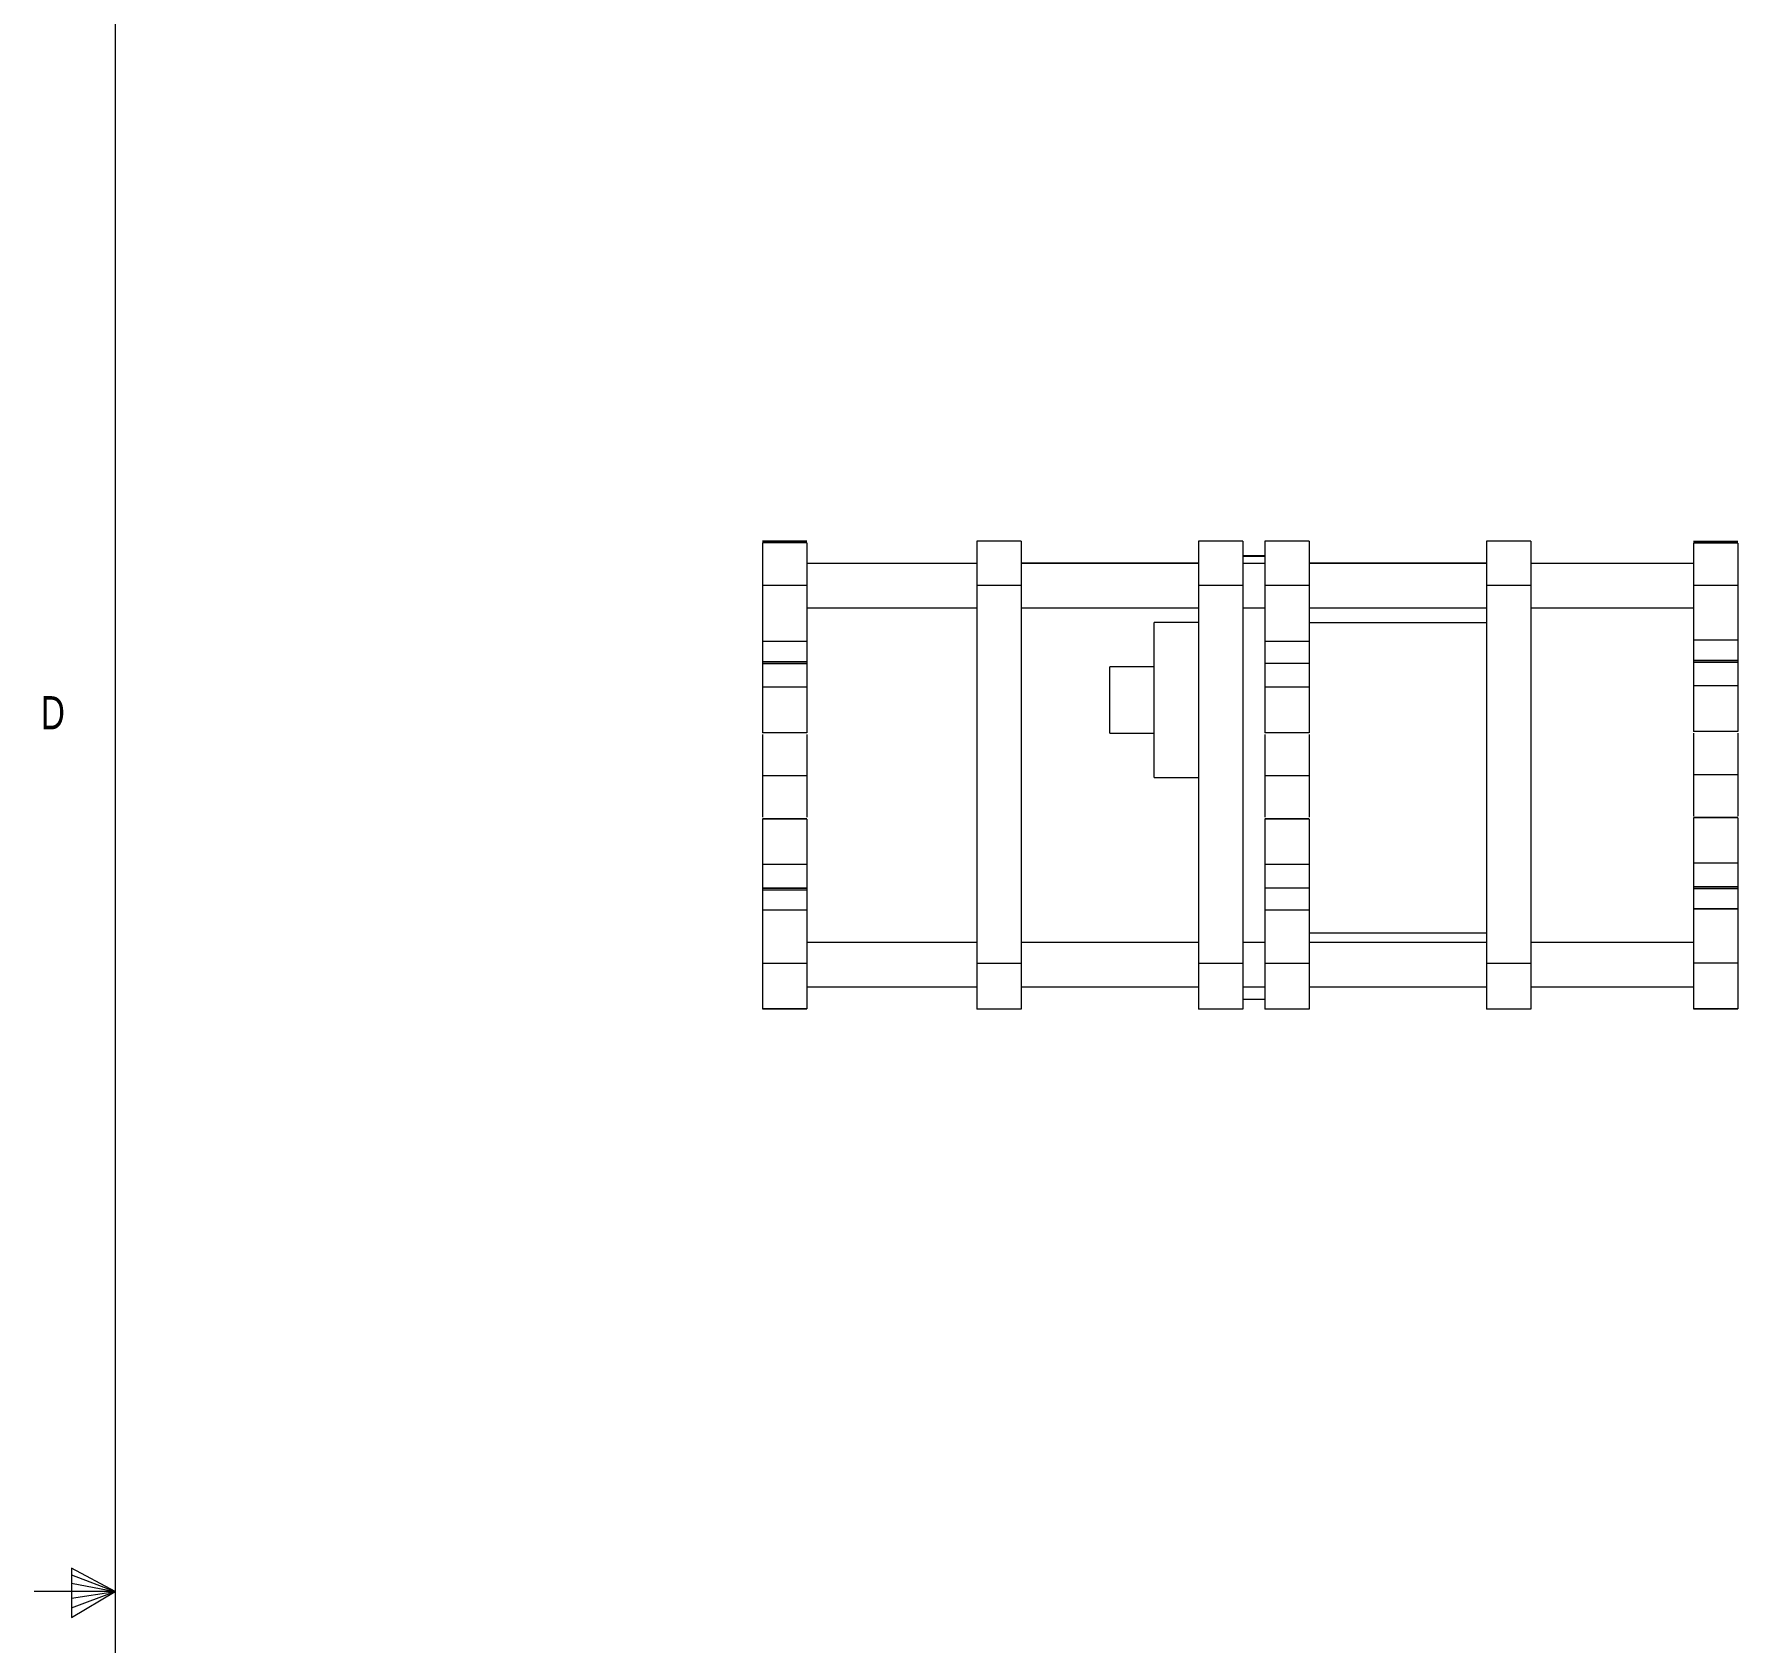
# Model space of a CAD drawing. Header units: inches. Extents: x 0 to 44.3, y 0 to 33.7.
# Drawn here: x 0.294 to 5.098, y 16.765 to 21.303 of the extents above; entities that cross this region are included whole.
import ezdxf

# ---------------------------------------------------------------- set-up
doc = ezdxf.new("R2010")
doc.units = ezdxf.units.IN
doc.header["$MEASUREMENT"] = 0
doc.styles.add('SLDTEXTSTYLE0', font='TXT', dxfattribs={"width": 0.75})

msp = doc.modelspace()

# ---------------------------------------------------------------- linework, layer by layer
at = {"color": 7, "linetype": 'Continuous', "lineweight": 0}
for p, q in [((0.5229, 33.4106), (0.5229, 0.4106)), ((0.3989, 16.9761), (0.3989, 16.8373)), ((0.5229, 16.9106), (0.3989, 16.9761)), ((0.3989, 16.9577), (0.5229, 16.9106)), ((0.3989, 16.9337), (0.5229, 16.9106)), ((0.5229, 16.9106), (0.2938, 16.9106)), ((0.3989, 16.8373), (0.5229, 16.9106)), ((0.3989, 16.8646), (0.5229, 16.9106)), ((0.3989, 16.8914), (0.5229, 16.9106))]:
    msp.add_line(p, q, dxfattribs=at)
at = {"color": 7, "linetype": 'Continuous', "lineweight": 15}
for p, q in [((2.4731, 19.8722), (2.3481, 19.8722)), ((2.4731, 19.8722), (2.3481, 19.8722)), ((2.4731, 19.8721), (2.3481, 19.8721)), ((2.4731, 19.8721), (2.3481, 19.8721)), ((2.4731, 19.8718), (2.3481, 19.8718)), ((2.4731, 19.8712), (2.3481, 19.8712)), ((2.4731, 19.87), (2.3481, 19.87)), ((2.4731, 19.8675), (2.3481, 19.8675)), ((3.0767, 19.8728), (2.9517, 19.8728)), ((3.0767, 19.8722), (2.9517, 19.8722)), ((3.7017, 19.8728), (3.5767, 19.8728)), ((3.7017, 19.8722), (3.5767, 19.8722)), ((3.8892, 19.8728), (3.7642, 19.8728)), ((3.8892, 19.8722), (3.7642, 19.8722)), ((4.5142, 19.8728), (4.3892, 19.8728)), ((4.5142, 19.8722), (4.3892, 19.8722)), ((5.0981, 19.8721), (4.9731, 19.8721)), ((5.0981, 19.872), (4.9731, 19.872)), ((5.0981, 19.8717), (4.9731, 19.8717)), ((5.0981, 19.8712), (4.9731, 19.8712)), ((5.0981, 19.8699), (4.9731, 19.8699)), ((5.0981, 19.8674), (4.9731, 19.8674)), ((2.9517, 19.8097), (2.4731, 19.8097)), ((3.5767, 19.8103), (3.0767, 19.8103)), ((3.5767, 19.8097), (3.0767, 19.8097)), ((3.7642, 19.831), (3.7017, 19.831)), ((3.7017, 19.8306), (3.7642, 19.8306)), ((3.7642, 19.8097), (3.7017, 19.8097)), ((4.3892, 19.8103), (3.8892, 19.8103)), ((4.3892, 19.8097), (3.8892, 19.8097)), ((4.9731, 19.8097), (4.5142, 19.8097)), ((2.4731, 19.7471), (2.3481, 19.7471)), ((2.3481, 19.7471), (2.3481, 19.5899)), ((2.4731, 19.7471), (2.4731, 19.5899)), ((3.0767, 19.7471), (2.9517, 19.7471)), ((2.9517, 19.7471), (2.9517, 18.6817)), ((3.0767, 19.7471), (3.0767, 18.6817)), ((3.7017, 19.7471), (3.5767, 19.7471)), ((3.5767, 19.7471), (3.5767, 18.6817)), ((3.7017, 19.7471), (3.7017, 18.6817)), ((3.8892, 19.7471), (3.7642, 19.7471)), ((3.7642, 19.7471), (3.7642, 19.5898)), ((3.8892, 19.7471), (3.8892, 19.5898)), ((4.5142, 19.7471), (4.3892, 19.7471)), ((4.3892, 19.7471), (4.3892, 18.6817)), ((4.5142, 19.7471), (4.5142, 18.6817)), ((5.0981, 19.7472), (4.9731, 19.7472)), ((4.9731, 19.7472), (4.9731, 19.5929)), ((5.0981, 19.7472), (5.0981, 19.5929)), ((2.4731, 19.6847), (2.9517, 19.6847)), ((3.0767, 19.6847), (3.5767, 19.6847)), ((3.7017, 19.6847), (3.7642, 19.6847)), ((3.8892, 19.6847), (4.3892, 19.6847)), ((4.5142, 19.6847), (4.9731, 19.6847)), ((3.5767, 19.6433), (3.4517, 19.6433)), ((3.4517, 19.4243), (3.4517, 19.6433)), ((3.8892, 19.6435), (4.3892, 19.6435)), ((3.8892, 19.6431), (4.3892, 19.6431)), ((2.4731, 19.5899), (2.3481, 19.5899)), ((2.4731, 19.5894), (2.3481, 19.5894)), ((3.8892, 19.5898), (3.7642, 19.5898)), ((3.8892, 19.5893), (3.7642, 19.5893)), ((5.0981, 19.5929), (4.9731, 19.5929)), ((2.4731, 19.5324), (2.3481, 19.5324)), ((2.4731, 19.5273), (2.3481, 19.5273)), ((2.4731, 19.527), (2.3481, 19.527)), ((3.4517, 19.5183), (3.3267, 19.5183)), ((3.3267, 19.4244), (3.3267, 19.5183)), ((3.8892, 19.5272), (3.7642, 19.5272)), ((5.0981, 19.5361), (4.9731, 19.5361)), ((5.0981, 19.531), (4.9731, 19.531)), ((5.0981, 19.5307), (4.9731, 19.5307)), ((2.4731, 19.4605), (2.3481, 19.4605)), ((3.8892, 19.4604), (3.7642, 19.4604)), ((5.0981, 19.4642), (4.9731, 19.4642)), ((3.3267, 19.3308), (3.3267, 19.4244)), ((3.4517, 19.2058), (3.4517, 19.4243)), ((2.4731, 19.3324), (2.3481, 19.3324)), ((2.4731, 19.332), (2.3481, 19.332)), ((3.3267, 19.3308), (3.4517, 19.3308)), ((3.8892, 19.3323), (3.7642, 19.3323)), ((3.8892, 19.3319), (3.7642, 19.3319)), ((5.0981, 19.3359), (4.9731, 19.3359)), ((5.0981, 19.3355), (4.9731, 19.3355)), ((2.4731, 19.2107), (2.3481, 19.2107)), ((3.4517, 19.2058), (3.5767, 19.2058)), ((3.8892, 19.2106), (3.7642, 19.2106)), ((5.0981, 19.214), (4.9731, 19.214)), ((2.4731, 19.0894), (2.3481, 19.0894)), ((2.4731, 19.0889), (2.3481, 19.0889)), ((3.8892, 19.0893), (3.7642, 19.0893)), ((3.8892, 19.0889), (3.7642, 19.0889)), ((5.0981, 19.0929), (4.9731, 19.0929)), ((5.0981, 19.0924), (4.9731, 19.0924)), ((2.4731, 18.9605), (2.3481, 18.9605)), ((3.8892, 18.9604), (3.7642, 18.9604)), ((5.0981, 18.9642), (4.9731, 18.9642)), ((2.4731, 18.8938), (2.3481, 18.8938)), ((2.4731, 18.8934), (2.3481, 18.8934)), ((2.4731, 18.8883), (2.3481, 18.8883)), ((3.8892, 18.8938), (3.7642, 18.8938)), ((5.0981, 18.8975), (4.9731, 18.8975)), ((5.0981, 18.8971), (4.9731, 18.8971)), ((5.0981, 18.892), (4.9731, 18.892)), ((5.0981, 18.8355), (4.9731, 18.8355)), ((5.0981, 18.8351), (4.9731, 18.8351)), ((4.9731, 18.8351), (4.9731, 18.682)), ((5.0981, 18.8351), (5.0981, 18.682)), ((2.4731, 18.832), (2.3481, 18.832)), ((2.3481, 18.832), (2.3481, 18.6818)), ((2.4731, 18.832), (2.4731, 18.6818)), ((3.8892, 18.8319), (3.7642, 18.8319)), ((3.7642, 18.8319), (3.7642, 18.6818)), ((3.8892, 18.8319), (3.8892, 18.6818)), ((2.9517, 18.7403), (2.4731, 18.7403)), ((3.5767, 18.7408), (3.0767, 18.7408)), ((3.5767, 18.7403), (3.0767, 18.7403)), ((3.7642, 18.7403), (3.7017, 18.7403)), ((3.8892, 18.7681), (4.3892, 18.7681)), ((4.3892, 18.7408), (3.8892, 18.7408)), ((4.3892, 18.7403), (3.8892, 18.7403)), ((4.9731, 18.7403), (4.5142, 18.7403)), ((2.4731, 18.6818), (2.3481, 18.6818)), ((3.0767, 18.6817), (2.9517, 18.6817)), ((3.7017, 18.6817), (3.5767, 18.6817)), ((3.8892, 18.6818), (3.7642, 18.6818)), ((4.5142, 18.6817), (4.3892, 18.6817)), ((5.0981, 18.682), (4.9731, 18.682)), ((2.4731, 18.6153), (2.9517, 18.6153)), ((3.0767, 18.6153), (3.5767, 18.6153)), ((3.7017, 18.6153), (3.7642, 18.6153)), ((3.8892, 18.6153), (4.3892, 18.6153)), ((4.5142, 18.6153), (4.9731, 18.6153)), ((2.4731, 18.5541), (2.3481, 18.5541)), ((2.4731, 18.5532), (2.3481, 18.5532)), ((2.4731, 18.5529), (2.3481, 18.5529)), ((2.4731, 18.5528), (2.3481, 18.5528)), ((3.0767, 18.5527), (2.9517, 18.5527)), ((3.7017, 18.5527), (3.5767, 18.5527)), ((3.7017, 18.5806), (3.7642, 18.5806)), ((3.8892, 18.5527), (3.7642, 18.5527)), ((4.5142, 18.5527), (4.3892, 18.5527)), ((5.0981, 18.5541), (4.9731, 18.5541)), ((5.0981, 18.5531), (4.9731, 18.5531)), ((5.0981, 18.5528), (4.9731, 18.5528)), ((5.0981, 18.5528), (4.9731, 18.5528)), ((5.0981, 18.5527), (4.9731, 18.5527)), ((5.0981, 18.5527), (4.9731, 18.5527))]:
    msp.add_line(p, q, dxfattribs=at)
for points, knots in [([(2.3481, 19.8675), (2.3481, 19.8619), (2.3481, 19.8508), (2.3481, 19.8191), (2.3481, 19.7836), (2.3481, 19.7594), (2.3481, 19.7471)], [0, 0, 0, 0, 0.279528, 0.55585, 0.7747, 1, 1, 1, 1]), ([(2.4731, 19.8675), (2.4731, 19.8619), (2.4731, 19.8508), (2.4731, 19.8191), (2.4731, 19.7836), (2.4731, 19.7594), (2.4731, 19.7471)], [0, 0, 0, 0, 0.279528, 0.55585, 0.7747, 1, 1, 1, 1]), ([(2.9517, 19.8722), (2.9517, 19.8697), (2.9517, 19.8649), (2.9517, 19.8316), (2.9517, 19.7909), (2.9517, 19.7618), (2.9517, 19.7471)], [0, 0, 0, 0, 0.2836731, 0.5592597, 0.7763646, 1, 1, 1, 1]), ([(3.0767, 19.8722), (3.0767, 19.8697), (3.0767, 19.8649), (3.0767, 19.8316), (3.0767, 19.7909), (3.0767, 19.7618), (3.0767, 19.7471)], [0, 0, 0, 0, 0.2836731, 0.5592597, 0.7763646, 1, 1, 1, 1]), ([(3.5767, 19.8722), (3.5767, 19.8697), (3.5767, 19.8649), (3.5767, 19.8316), (3.5767, 19.7909), (3.5767, 19.7618), (3.5767, 19.7471)], [0, 0, 0, 0, 0.2836731, 0.5592597, 0.7763646, 1, 1, 1, 1]), ([(3.7017, 19.8722), (3.7017, 19.8697), (3.7017, 19.8649), (3.7017, 19.8316), (3.7017, 19.7909), (3.7017, 19.7618), (3.7017, 19.7471)], [0, 0, 0, 0, 0.2836731, 0.5592597, 0.7763646, 1, 1, 1, 1]), ([(3.7642, 19.8722), (3.7642, 19.8697), (3.7642, 19.8649), (3.7642, 19.8316), (3.7642, 19.7909), (3.7642, 19.7618), (3.7642, 19.7471)], [0, 0, 0, 0, 0.28366, 0.559283, 0.776396, 1, 1, 1, 1]), ([(3.8892, 19.8722), (3.8892, 19.8697), (3.8892, 19.8649), (3.8892, 19.8316), (3.8892, 19.7909), (3.8892, 19.7618), (3.8892, 19.7471)], [0, 0, 0, 0, 0.28366, 0.559283, 0.776396, 1, 1, 1, 1]), ([(4.3892, 19.8722), (4.3892, 19.8697), (4.3892, 19.8649), (4.3892, 19.8316), (4.3892, 19.7909), (4.3892, 19.7618), (4.3892, 19.7471)], [0, 0, 0, 0, 0.2836731, 0.5592597, 0.7763646, 1, 1, 1, 1]), ([(4.5142, 19.8722), (4.5142, 19.8697), (4.5142, 19.8649), (4.5142, 19.8316), (4.5142, 19.7909), (4.5142, 19.7618), (4.5142, 19.7471)], [0, 0, 0, 0, 0.2836731, 0.5592597, 0.7763646, 1, 1, 1, 1]), ([(4.9731, 19.8674), (4.9731, 19.8619), (4.9731, 19.8508), (4.9731, 19.8192), (4.9731, 19.7837), (4.9731, 19.7595), (4.9731, 19.7472)], [0, 0, 0, 0, 0.279528, 0.55585, 0.7747, 1, 1, 1, 1]), ([(5.0981, 19.8674), (5.0981, 19.8619), (5.0981, 19.8508), (5.0981, 19.8192), (5.0981, 19.7837), (5.0981, 19.7595), (5.0981, 19.7472)], [0, 0, 0, 0, 0.279528, 0.55585, 0.7747, 1, 1, 1, 1]), ([(2.3481, 19.5894), (2.3481, 19.5883), (2.3481, 19.5863), (2.3481, 19.5689), (2.3481, 19.5462), (2.3481, 19.5324)], [0, 0, 0, 0, 0.289286, 0.568775, 1, 1, 1, 1]), ([(2.4731, 19.5894), (2.4731, 19.5883), (2.4731, 19.5863), (2.4731, 19.5689), (2.4731, 19.5462), (2.4731, 19.5324)], [0, 0, 0, 0, 0.289286, 0.568775, 1, 1, 1, 1]), ([(3.7642, 19.5893), (3.7642, 19.5882), (3.7642, 19.586), (3.7642, 19.5669), (3.7642, 19.5422), (3.7642, 19.5272)], [0, 0, 0, 0, 0.2892866, 0.5685515, 1, 1, 1, 1]), ([(3.8892, 19.5893), (3.8892, 19.5882), (3.8892, 19.586), (3.8892, 19.5669), (3.8892, 19.5422), (3.8892, 19.5272)], [0, 0, 0, 0, 0.2892866, 0.5685515, 1, 1, 1, 1]), ([(4.9731, 19.5929), (4.9731, 19.5919), (4.9731, 19.5899), (4.9731, 19.5725), (4.9731, 19.5499), (4.9731, 19.5361)], [0, 0, 0, 0, 0.289286, 0.568775, 1, 1, 1, 1]), ([(5.0981, 19.5929), (5.0981, 19.5919), (5.0981, 19.5899), (5.0981, 19.5725), (5.0981, 19.5499), (5.0981, 19.5361)], [0, 0, 0, 0, 0.289286, 0.568775, 1, 1, 1, 1]), ([(2.3481, 19.5324), (2.3481, 19.5315), (2.3481, 19.5298), (2.3481, 19.5281), (2.3481, 19.5273)], [0, 0, 0, 0, 0.552649, 1, 1, 1, 1]), ([(2.3481, 19.5273), (2.3481, 19.5273), (2.3481, 19.5272), (2.3481, 19.5272), (2.3481, 19.5272), (2.3481, 19.5271), (2.3481, 19.5271), (2.3481, 19.527), (2.3481, 19.527)], [0, 0, 0, 0, 0.207301, 0.382855, 0.554847, 0.69038, 0.832281, 1, 1, 1, 1]), ([(2.3481, 19.527), (2.3481, 19.5154), (2.3481, 19.4944), (2.3481, 19.471), (2.3481, 19.4605)], [0, 0, 0, 0, 0.551178, 1, 1, 1, 1]), ([(2.4731, 19.5324), (2.4731, 19.5315), (2.4731, 19.5298), (2.4731, 19.5281), (2.4731, 19.5273)], [0, 0, 0, 0, 0.552649, 1, 1, 1, 1]), ([(2.4731, 19.5273), (2.4731, 19.5273), (2.4731, 19.5272), (2.4731, 19.5272), (2.4731, 19.5272), (2.4731, 19.5271), (2.4731, 19.5271), (2.4731, 19.527), (2.4731, 19.527)], [0, 0, 0, 0, 0.207301, 0.382855, 0.554847, 0.69038, 0.832281, 1, 1, 1, 1]), ([(2.4731, 19.527), (2.4731, 19.5154), (2.4731, 19.4944), (2.4731, 19.471), (2.4731, 19.4605)], [0, 0, 0, 0, 0.551178, 1, 1, 1, 1]), ([(3.7642, 19.5272), (3.7642, 19.5156), (3.7642, 19.4945), (3.7642, 19.471), (3.7642, 19.4604)], [0, 0, 0, 0, 0.5507601, 1, 1, 1, 1]), ([(3.8892, 19.5272), (3.8892, 19.5156), (3.8892, 19.4945), (3.8892, 19.471), (3.8892, 19.4604)], [0, 0, 0, 0, 0.5507601, 1, 1, 1, 1]), ([(4.9731, 19.5361), (4.9731, 19.5352), (4.9731, 19.5335), (4.9731, 19.5318), (4.9731, 19.531)], [0, 0, 0, 0, 0.552649, 1, 1, 1, 1]), ([(4.9731, 19.531), (4.9731, 19.531), (4.9731, 19.5309), (4.9731, 19.5309), (4.9731, 19.5309), (4.9731, 19.5308), (4.9731, 19.5308), (4.9731, 19.5307), (4.9731, 19.5307)], [0, 0, 0, 0, 0.207301, 0.382855, 0.554847, 0.69038, 0.832281, 1, 1, 1, 1]), ([(4.9731, 19.5307), (4.9731, 19.5191), (4.9731, 19.4981), (4.9731, 19.4747), (4.9731, 19.4642)], [0, 0, 0, 0, 0.551178, 1, 1, 1, 1]), ([(5.0981, 19.5361), (5.0981, 19.5352), (5.0981, 19.5335), (5.0981, 19.5318), (5.0981, 19.531)], [0, 0, 0, 0, 0.552649, 1, 1, 1, 1]), ([(5.0981, 19.531), (5.0981, 19.531), (5.0981, 19.5309), (5.0981, 19.5309), (5.0981, 19.5309), (5.0981, 19.5308), (5.0981, 19.5308), (5.0981, 19.5307), (5.0981, 19.5307)], [0, 0, 0, 0, 0.207301, 0.382855, 0.554847, 0.69038, 0.832281, 1, 1, 1, 1]), ([(5.0981, 19.5307), (5.0981, 19.5191), (5.0981, 19.4981), (5.0981, 19.4747), (5.0981, 19.4642)], [0, 0, 0, 0, 0.551178, 1, 1, 1, 1]), ([(2.3481, 19.4605), (2.3481, 19.4422), (2.3481, 19.4062), (2.3481, 19.3654), (2.3481, 19.3396), (2.3481, 19.3348), (2.3481, 19.3324)], [0, 0, 0, 0, 0.284618, 0.559516, 0.776534, 1, 1, 1, 1]), ([(2.4731, 19.4605), (2.4731, 19.4422), (2.4731, 19.4062), (2.4731, 19.3654), (2.4731, 19.3396), (2.4731, 19.3348), (2.4731, 19.3324)], [0, 0, 0, 0, 0.284618, 0.559516, 0.776534, 1, 1, 1, 1]), ([(3.7642, 19.4604), (3.7642, 19.4421), (3.7642, 19.4061), (3.7642, 19.3654), (3.7642, 19.3395), (3.7642, 19.3348), (3.7642, 19.3323)], [0, 0, 0, 0, 0.284615, 0.559513, 0.776534, 1, 1, 1, 1]), ([(3.8892, 19.4604), (3.8892, 19.4421), (3.8892, 19.4061), (3.8892, 19.3654), (3.8892, 19.3395), (3.8892, 19.3348), (3.8892, 19.3323)], [0, 0, 0, 0, 0.284615, 0.559513, 0.776534, 1, 1, 1, 1]), ([(4.9731, 19.4642), (4.9731, 19.4459), (4.9731, 19.4099), (4.9731, 19.3691), (4.9731, 19.3432), (4.9731, 19.3384), (4.9731, 19.3359)], [0, 0, 0, 0, 0.284618, 0.559516, 0.776534, 1, 1, 1, 1]), ([(5.0981, 19.4642), (5.0981, 19.4459), (5.0981, 19.4099), (5.0981, 19.3691), (5.0981, 19.3432), (5.0981, 19.3384), (5.0981, 19.3359)], [0, 0, 0, 0, 0.284618, 0.559516, 0.776534, 1, 1, 1, 1]), ([(2.3481, 19.3275), (2.3481, 19.3251), (2.3481, 19.3191), (2.3481, 19.2897), (2.3481, 19.2514), (2.3481, 19.2245), (2.3481, 19.2107)], [0, 0, 0, 0, 0.206355, 0.509646, 0.750366, 1, 1, 1, 1]), ([(2.4731, 19.3275), (2.4731, 19.3251), (2.4731, 19.3191), (2.4731, 19.2897), (2.4731, 19.2514), (2.4731, 19.2245), (2.4731, 19.2107)], [0, 0, 0, 0, 0.206355, 0.509646, 0.750366, 1, 1, 1, 1]), ([(3.7642, 19.3275), (3.7642, 19.325), (3.7642, 19.319), (3.7642, 19.2896), (3.7642, 19.2514), (3.7642, 19.2244), (3.7642, 19.2106)], [0, 0, 0, 0, 0.206382, 0.50966, 0.750372, 1, 1, 1, 1]), ([(3.8892, 19.3275), (3.8892, 19.325), (3.8892, 19.319), (3.8892, 19.2896), (3.8892, 19.2514), (3.8892, 19.2244), (3.8892, 19.2106)], [0, 0, 0, 0, 0.206382, 0.50966, 0.750372, 1, 1, 1, 1]), ([(4.9731, 19.331), (4.9731, 19.3286), (4.9731, 19.3225), (4.9731, 19.293), (4.9731, 19.2548), (4.9731, 19.2278), (4.9731, 19.214)], [0, 0, 0, 0, 0.207108, 0.510112, 0.750603, 1, 1, 1, 1]), ([(5.0981, 19.331), (5.0981, 19.3286), (5.0981, 19.3225), (5.0981, 19.293), (5.0981, 19.2548), (5.0981, 19.2278), (5.0981, 19.214)], [0, 0, 0, 0, 0.207108, 0.510112, 0.750603, 1, 1, 1, 1]), ([(2.3481, 19.2107), (2.3481, 19.1933), (2.3481, 19.1592), (2.3481, 19.1209), (2.3481, 19.099), (2.3481, 19.0951), (2.3481, 19.0938)], [0, 0, 0, 0, 0.320262, 0.629603, 0.87378, 1, 1, 1, 1]), ([(2.4731, 19.2107), (2.4731, 19.1933), (2.4731, 19.1592), (2.4731, 19.1209), (2.4731, 19.099), (2.4731, 19.0951), (2.4731, 19.0938)], [0, 0, 0, 0, 0.320262, 0.629603, 0.87378, 1, 1, 1, 1]), ([(3.7642, 19.2106), (3.7642, 19.1933), (3.7642, 19.1591), (3.7642, 19.1209), (3.7642, 19.099), (3.7642, 19.0951), (3.7642, 19.0938)], [0, 0, 0, 0, 0.320227, 0.629539, 0.873693, 1, 1, 1, 1]), ([(3.8892, 19.2106), (3.8892, 19.1933), (3.8892, 19.1591), (3.8892, 19.1209), (3.8892, 19.099), (3.8892, 19.0951), (3.8892, 19.0938)], [0, 0, 0, 0, 0.320227, 0.629539, 0.873693, 1, 1, 1, 1]), ([(4.9731, 19.214), (4.9731, 19.1966), (4.9731, 19.1625), (4.9731, 19.1243), (4.9731, 19.1025), (4.9731, 19.0986), (4.9731, 19.0973)], [0, 0, 0, 0, 0.320672, 0.63041, 0.8749, 1, 1, 1, 1]), ([(5.0981, 19.214), (5.0981, 19.1966), (5.0981, 19.1625), (5.0981, 19.1243), (5.0981, 19.1025), (5.0981, 19.0986), (5.0981, 19.0973)], [0, 0, 0, 0, 0.320672, 0.63041, 0.8749, 1, 1, 1, 1]), ([(2.3481, 19.0889), (2.3481, 19.0854), (2.3481, 19.0783), (2.3481, 19.0441), (2.3481, 19.0035), (2.3481, 18.975), (2.3481, 18.9605)], [0, 0, 0, 0, 0.282004, 0.556397, 0.774162, 1, 1, 1, 1]), ([(2.4731, 19.0889), (2.4731, 19.0854), (2.4731, 19.0783), (2.4731, 19.0441), (2.4731, 19.0035), (2.4731, 18.975), (2.4731, 18.9605)], [0, 0, 0, 0, 0.282004, 0.556397, 0.774162, 1, 1, 1, 1]), ([(3.7642, 19.0889), (3.7642, 19.0853), (3.7642, 19.0783), (3.7642, 19.0441), (3.7642, 19.0034), (3.7642, 18.9749), (3.7642, 18.9604)], [0, 0, 0, 0, 0.282, 0.556393, 0.774159, 1, 1, 1, 1]), ([(3.8892, 19.0889), (3.8892, 19.0853), (3.8892, 19.0783), (3.8892, 19.0441), (3.8892, 19.0034), (3.8892, 18.9749), (3.8892, 18.9604)], [0, 0, 0, 0, 0.282, 0.556393, 0.774159, 1, 1, 1, 1]), ([(4.9731, 19.0924), (4.9731, 19.0889), (4.9731, 19.0819), (4.9731, 19.0478), (4.9731, 19.0072), (4.9731, 18.9787), (4.9731, 18.9642)], [0, 0, 0, 0, 0.282004, 0.556397, 0.774162, 1, 1, 1, 1]), ([(5.0981, 19.0924), (5.0981, 19.0889), (5.0981, 19.0819), (5.0981, 19.0478), (5.0981, 19.0072), (5.0981, 18.9787), (5.0981, 18.9642)], [0, 0, 0, 0, 0.282004, 0.556397, 0.774162, 1, 1, 1, 1]), ([(2.3481, 18.9605), (2.3481, 18.9471), (2.3481, 18.9236), (2.3481, 18.9028), (2.3481, 18.8938)], [0, 0, 0, 0, 0.567344, 1, 1, 1, 1]), ([(2.4731, 18.9605), (2.4731, 18.9471), (2.4731, 18.9236), (2.4731, 18.9028), (2.4731, 18.8938)], [0, 0, 0, 0, 0.567344, 1, 1, 1, 1]), ([(3.7642, 18.9604), (3.7642, 18.9471), (3.7642, 18.9236), (3.7642, 18.9028), (3.7642, 18.8938)], [0, 0, 0, 0, 0.567343, 1, 1, 1, 1]), ([(3.8892, 18.9604), (3.8892, 18.9471), (3.8892, 18.9236), (3.8892, 18.9028), (3.8892, 18.8938)], [0, 0, 0, 0, 0.567343, 1, 1, 1, 1]), ([(4.9731, 18.9642), (4.9731, 18.9509), (4.9731, 18.9273), (4.9731, 18.9065), (4.9731, 18.8975)], [0, 0, 0, 0, 0.567344, 1, 1, 1, 1]), ([(5.0981, 18.9642), (5.0981, 18.9509), (5.0981, 18.9273), (5.0981, 18.9065), (5.0981, 18.8975)], [0, 0, 0, 0, 0.567344, 1, 1, 1, 1]), ([(2.3481, 18.8938), (2.3481, 18.8938), (2.3481, 18.8936), (2.3481, 18.8935), (2.3481, 18.8934)], [0, 0, 0, 0, 0.555441, 1, 1, 1, 1]), ([(2.3481, 18.8934), (2.3481, 18.8924), (2.3481, 18.8907), (2.3481, 18.889), (2.3481, 18.8883)], [0, 0, 0, 0, 0.566749, 1, 1, 1, 1]), ([(2.3481, 18.8883), (2.3481, 18.8794), (2.3481, 18.8614), (2.3481, 18.8382), (2.3481, 18.8344), (2.3481, 18.832)], [0, 0, 0, 0, 0.27516, 0.55204, 1, 1, 1, 1]), ([(2.4731, 18.8938), (2.4731, 18.8938), (2.4731, 18.8936), (2.4731, 18.8935), (2.4731, 18.8934)], [0, 0, 0, 0, 0.555441, 1, 1, 1, 1]), ([(2.4731, 18.8934), (2.4731, 18.8924), (2.4731, 18.8907), (2.4731, 18.889), (2.4731, 18.8883)], [0, 0, 0, 0, 0.566749, 1, 1, 1, 1]), ([(2.4731, 18.8883), (2.4731, 18.8794), (2.4731, 18.8614), (2.4731, 18.8382), (2.4731, 18.8344), (2.4731, 18.832)], [0, 0, 0, 0, 0.27516, 0.55204, 1, 1, 1, 1]), ([(3.7642, 18.8938), (3.7642, 18.884), (3.7642, 18.8644), (3.7642, 18.8388), (3.7642, 18.8345), (3.7642, 18.8319)], [0, 0, 0, 0, 0.275882, 0.5526647, 1, 1, 1, 1]), ([(3.8892, 18.8938), (3.8892, 18.884), (3.8892, 18.8644), (3.8892, 18.8388), (3.8892, 18.8345), (3.8892, 18.8319)], [0, 0, 0, 0, 0.275882, 0.5526647, 1, 1, 1, 1]), ([(4.9731, 18.8975), (4.9731, 18.8974), (4.9731, 18.8973), (4.9731, 18.8972), (4.9731, 18.8971)], [0, 0, 0, 0, 0.555441, 1, 1, 1, 1]), ([(4.9731, 18.8971), (4.9731, 18.8961), (4.9731, 18.8944), (4.9731, 18.8927), (4.9731, 18.892)], [0, 0, 0, 0, 0.566749, 1, 1, 1, 1]), ([(4.9731, 18.892), (4.9731, 18.883), (4.9731, 18.8651), (4.9731, 18.8418), (4.9731, 18.8379), (4.9731, 18.8355)], [0, 0, 0, 0, 0.27516, 0.55204, 1, 1, 1, 1]), ([(5.0981, 18.8975), (5.0981, 18.8974), (5.0981, 18.8973), (5.0981, 18.8972), (5.0981, 18.8971)], [0, 0, 0, 0, 0.555441, 1, 1, 1, 1]), ([(5.0981, 18.8971), (5.0981, 18.8961), (5.0981, 18.8944), (5.0981, 18.8927), (5.0981, 18.892)], [0, 0, 0, 0, 0.566749, 1, 1, 1, 1]), ([(5.0981, 18.892), (5.0981, 18.883), (5.0981, 18.8651), (5.0981, 18.8418), (5.0981, 18.8379), (5.0981, 18.8355)], [0, 0, 0, 0, 0.27516, 0.55204, 1, 1, 1, 1]), ([(2.3481, 18.6818), (2.3481, 18.6642), (2.3481, 18.6294), (2.3481, 18.5895), (2.3481, 18.5633), (2.3481, 18.5572), (2.3481, 18.5541)], [0, 0, 0, 0, 0.285517, 0.561018, 0.777941, 1, 1, 1, 1]), ([(2.4731, 18.6818), (2.4731, 18.6642), (2.4731, 18.6294), (2.4731, 18.5895), (2.4731, 18.5633), (2.4731, 18.5572), (2.4731, 18.5541)], [0, 0, 0, 0, 0.285517, 0.561018, 0.777941, 1, 1, 1, 1]), ([(2.9517, 18.6817), (2.9517, 18.6625), (2.9517, 18.6246), (2.9517, 18.5827), (2.9517, 18.5573), (2.9517, 18.5543), (2.9517, 18.5527)], [0, 0, 0, 0, 0.283705, 0.557916, 0.775025, 1, 1, 1, 1]), ([(3.0767, 18.6817), (3.0767, 18.6625), (3.0767, 18.6246), (3.0767, 18.5827), (3.0767, 18.5573), (3.0767, 18.5543), (3.0767, 18.5527)], [0, 0, 0, 0, 0.283705, 0.557916, 0.775025, 1, 1, 1, 1]), ([(3.5767, 18.6817), (3.5767, 18.6625), (3.5767, 18.6246), (3.5767, 18.5827), (3.5767, 18.5573), (3.5767, 18.5543), (3.5767, 18.5527)], [0, 0, 0, 0, 0.283705, 0.557916, 0.775025, 1, 1, 1, 1]), ([(3.7017, 18.6817), (3.7017, 18.6625), (3.7017, 18.6246), (3.7017, 18.5827), (3.7017, 18.5573), (3.7017, 18.5543), (3.7017, 18.5527)], [0, 0, 0, 0, 0.283705, 0.557916, 0.775025, 1, 1, 1, 1]), ([(3.7642, 18.6818), (3.7642, 18.6625), (3.7642, 18.6247), (3.7642, 18.5827), (3.7642, 18.5573), (3.7642, 18.5543), (3.7642, 18.5527)], [0, 0, 0, 0, 0.28359, 0.557956, 0.775146, 1, 1, 1, 1]), ([(3.8892, 18.6818), (3.8892, 18.6625), (3.8892, 18.6247), (3.8892, 18.5827), (3.8892, 18.5573), (3.8892, 18.5543), (3.8892, 18.5527)], [0, 0, 0, 0, 0.28359, 0.557956, 0.775146, 1, 1, 1, 1]), ([(4.3892, 18.6817), (4.3892, 18.6625), (4.3892, 18.6246), (4.3892, 18.5827), (4.3892, 18.5573), (4.3892, 18.5543), (4.3892, 18.5527)], [0, 0, 0, 0, 0.283705, 0.557916, 0.775025, 1, 1, 1, 1]), ([(4.5142, 18.6817), (4.5142, 18.6625), (4.5142, 18.6246), (4.5142, 18.5827), (4.5142, 18.5573), (4.5142, 18.5543), (4.5142, 18.5527)], [0, 0, 0, 0, 0.283705, 0.557916, 0.775025, 1, 1, 1, 1]), ([(4.9731, 18.682), (4.9731, 18.6643), (4.9731, 18.6295), (4.9731, 18.5896), (4.9731, 18.5633), (4.9731, 18.5572), (4.9731, 18.5541)], [0, 0, 0, 0, 0.285517, 0.5610181, 0.7779408, 1, 1, 1, 1]), ([(5.0981, 18.682), (5.0981, 18.6643), (5.0981, 18.6295), (5.0981, 18.5896), (5.0981, 18.5633), (5.0981, 18.5572), (5.0981, 18.5541)], [0, 0, 0, 0, 0.285517, 0.5610181, 0.7779408, 1, 1, 1, 1])]:
    msp.add_open_spline(points, degree=3, knots=knots, dxfattribs=at)

# ---------------------------------------------------------------- texts
at = {"color": 7, "linetype": 'Continuous', "lineweight": 0, "insert": (0.3128, 19.4357), "char_height": 0.0937, "attachment_point": 1, "style": 'SLDTEXTSTYLE0'}
msp.add_mtext('D', dxfattribs=at)

doc.saveas('drawing.dxf')
